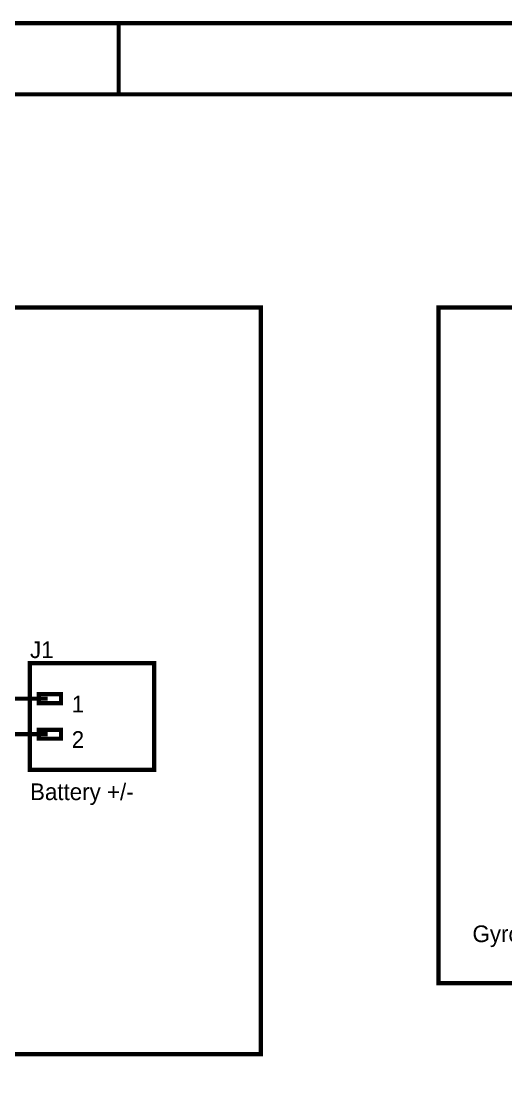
# Model space of a CAD drawing. Header units: inches. Extents: x 0 to 15, y 0 to 9.5.
# Drawn here: x 4.726 to 6.091, y 6.55 to 9.506 of the extents above; entities that cross this region are included whole.
import ezdxf

# ---------------------------------------------------------------- set-up
doc = ezdxf.new("R2010")
doc.units = ezdxf.units.IN
doc.header["$MEASUREMENT"] = 0
doc.layers.add('Sheet', color=255, linetype='Continuous')

msp = doc.modelspace()

# ---------------------------------------------------------------- linework, layer by layer
at = {"layer": 'Sheet'}
for points in [[(0.0029, 9.5, 0.0118, 0.0118, 0), (14.9978, 9.5, 0.0118, 0.0118, 0), (14.9978, 0, 0.0118, 0.0118, 0), (0.0029, 0, 0.0118, 0.0118, 0), (0.0029, 9.5, 0.0118, 0.0118, 0)], [(0.0029, 9.5, 0.0039, 0.0039, 0), (0.0029, 0, 0.0039, 0.0039, 0), (14.9978, 0, 0.0039, 0.0039, 0), (14.9978, 9.5, 0.0039, 0.0039, 0), (0.0029, 9.5, 0.0039, 0.0039, 0), (0.0029, 9.5, 0.0039, 0.0039, 0)], [(0.2026, 9.2995, 0.0118, 0.0118, 0), (14.7981, 9.2995, 0.0118, 0.0118, 0), (14.7981, 0.1998, 0.0118, 0.0118, 0), (0.2026, 0.1998, 0.0118, 0.0118, 0), (0.2026, 9.2995, 0.0118, 0.0118, 0)], [(0.2026, 9.2995, 0.0039, 0.0039, 0), (0.2026, 0.1998, 0.0039, 0.0039, 0), (14.7981, 0.1998, 0.0039, 0.0039, 0), (14.7981, 9.2995, 0.0039, 0.0039, 0), (0.2026, 9.2995, 0.0039, 0.0039, 0), (0.2026, 9.2995, 0.0039, 0.0039, 0)], [(1.802, 8.6999, 0.0118, 0.0118, 0), (5.4007, 8.6999, 0.0118, 0.0118, 0), (5.4007, 6.5999, 0.0118, 0.0118, 0), (1.802, 6.5999, 0.0118, 0.0118, 0), (1.802, 8.6999, 0.0118, 0.0118, 0)], [(5.9007, 8.6999, 0.0118, 0.0118, 0), (8.2, 8.6999, 0.0118, 0.0118, 0), (8.2, 6.7997, 0.0118, 0.0118, 0), (5.9007, 6.7997, 0.0118, 0.0118, 0), (5.9007, 8.6999, 0.0118, 0.0118, 0)], [(4.751, 7.6997, 0.0118, 0.0118, 0), (5.1008, 7.6997, 0.0118, 0.0118, 0), (5.1008, 7.3997, 0.0118, 0.0118, 0), (4.751, 7.3997, 0.0118, 0.0118, 0), (4.751, 7.6997, 0.0118, 0.0118, 0)], [(4.751, 7.6997, 0.0039, 0.0039, 0), (4.751, 7.3997, 0.0039, 0.0039, 0), (5.1008, 7.3997, 0.0039, 0.0039, 0), (5.1008, 7.6997, 0.0039, 0.0039, 0), (4.751, 7.6997, 0.0039, 0.0039, 0), (4.751, 7.6997, 0.0039, 0.0039, 0)], [(4.776, 7.6123, 0.0118, 0.0118, 0), (4.8384, 7.6123, 0.0118, 0.0118, 0), (4.8384, 7.5873, 0.0118, 0.0118, 0), (4.776, 7.5873, 0.0118, 0.0118, 0), (4.776, 7.6123, 0.0118, 0.0118, 0)], [(4.776, 7.6123, 0.0039, 0.0039, 0), (4.776, 7.5873, 0.0039, 0.0039, 0), (4.8384, 7.5873, 0.0039, 0.0039, 0), (4.8384, 7.6123, 0.0039, 0.0039, 0), (4.776, 7.6123, 0.0039, 0.0039, 0), (4.776, 7.6123, 0.0039, 0.0039, 0)], [(4.776, 7.5124, 0.0118, 0.0118, 0), (4.8384, 7.5124, 0.0118, 0.0118, 0), (4.8384, 7.4874, 0.0118, 0.0118, 0), (4.776, 7.4874, 0.0118, 0.0118, 0), (4.776, 7.5124, 0.0118, 0.0118, 0)], [(4.776, 7.5124, 0.0039, 0.0039, 0), (4.776, 7.4874, 0.0039, 0.0039, 0), (4.8384, 7.4874, 0.0039, 0.0039, 0), (4.8384, 7.5124, 0.0039, 0.0039, 0), (4.776, 7.5124, 0.0039, 0.0039, 0), (4.776, 7.5124, 0.0039, 0.0039, 0)]]:
    msp.add_lwpolyline(points, format="xyseb", close=True, dxfattribs=at)
for points in [[(5.001, 9.5, 0.0118, 0.0118, 0), (5.001, 9.2999, 0.0118, 0.0118, 0)], [(4.8009, 7.5998, 0.0118, 0.0118, 0), (4.6012, 7.5998, 0.0118, 0.0118, 0)], [(4.8009, 7.4999, 0.0118, 0.0118, 0), (4.6012, 7.4999, 0.0118, 0.0118, 0)]]:
    msp.add_lwpolyline(points, format="xyseb", dxfattribs=at)

# ---------------------------------------------------------------- texts
for s, height, p in [('J1', 0.047, (4.7514, 7.714)), ('1', 0.047, (4.8688, 7.5612)), ('2', 0.047, (4.8688, 7.4613)), ('Battery +/-', 0.047001, (4.7514, 7.3145)), ('Gyroscope/Magnetometer/Accelerometer Sensor', 0.047001, (5.9965, 6.915))]:
    msp.add_text(s, height=height, dxfattribs=at).set_placement(p)

doc.saveas('drawing.dxf')
